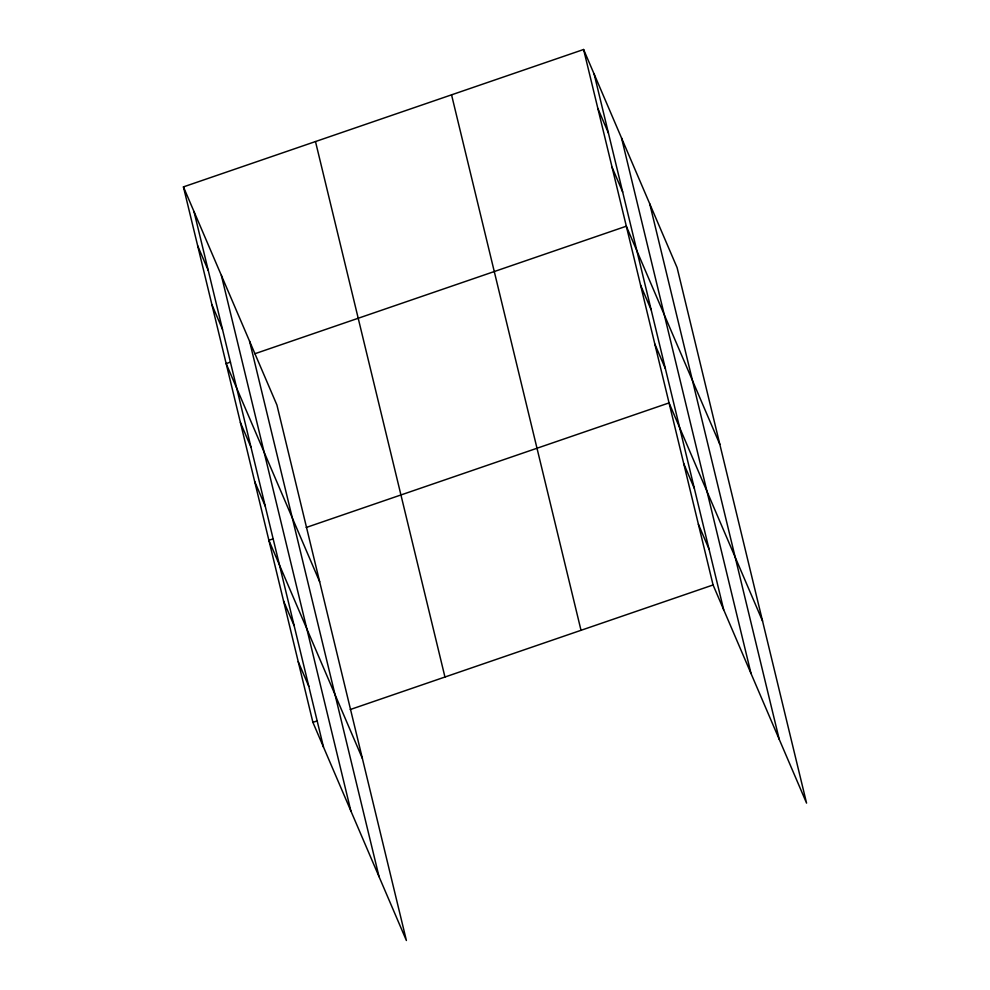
<?xml version="1.0" encoding="UTF-8"?>
<svg xmlns="http://www.w3.org/2000/svg" width="990" height="990" viewBox="0 0 990 990"><rect width="100%" height="100%" fill="white"/><g stroke="black" fill="none" stroke-linecap="round" stroke-linejoin="round"><path stroke-width="1.49" d="M183.435 186.887L276.928 405.034L406.395 940.5L312.902 722.366L183.435 186.887L583.605 49.5L677.098 267.634L806.565 803.113L713.072 584.966L583.605 49.5M230.472 362.117L226.166 363.602L319.659 581.736M254.863 353.739L626.324 226.203L719.817 444.337M273.19 538.82L268.884 540.305L362.377 758.439M306.207 527.484L669.054 402.905L762.548 621.052M312.902 722.366L317.208 720.881M350.225 709.545L713.072 584.966M597.849 108.405L608.429 133.081M612.08 167.298L622.661 191.986M640.567 285.108L651.148 309.796M654.811 344.013L665.391 368.688M683.719 463.592L694.299 488.28M698.396 524.279L708.976 548.967M197.678 245.792L208.259 270.48M211.922 304.697L222.503 329.385M240.397 422.495L250.977 447.183M254.64 481.4L265.221 506.088M283.561 600.992L294.141 625.668M298.225 661.679L308.806 686.355M649.737 203.804L779.204 739.27M621.547 138.018L751.014 673.497M594.186 74.188L723.653 609.654M451.551 94.842L581.019 630.308M315.488 141.558L444.956 677.024M249.567 341.191L379.034 876.657M221.376 275.418L350.844 810.884M194.015 211.575L323.482 747.042"/></g></svg>
